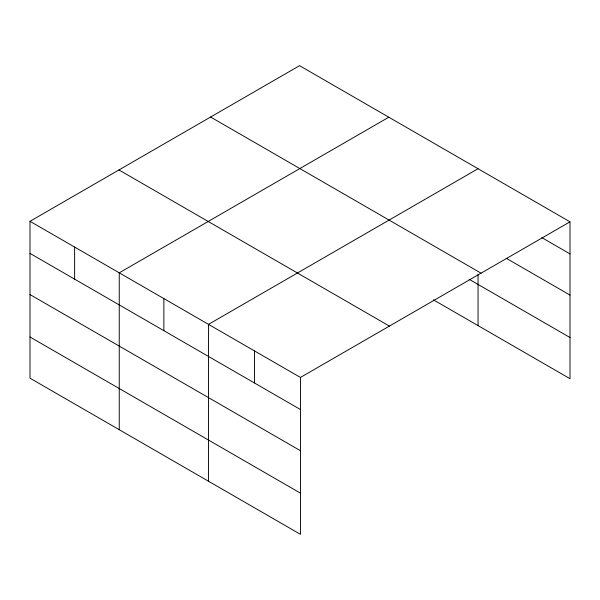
<?xml version="1.0" encoding="UTF-8"?>
<svg xmlns="http://www.w3.org/2000/svg" width="600" height="600" viewBox="0 0 600 600"><rect width="100%" height="100%" fill="white"/><g stroke="black" fill="none" stroke-linecap="round" stroke-linejoin="round"><path stroke-width="0.9" d="M30 221.303L300.442 377.445L300.442 534.322L30 378.18L30 221.303L299.558 65.677L570 221.82L570 378.697L433.425 299.843M388.8 117.203L119.25 272.827L119.25 429.713M478.05 168.727L208.493 324.36L208.493 481.237M300.442 377.445L570 221.82M541.77 237.6L570 253.897M506.28 258.293L570 295.08M210.6 117.038L481.05 273.173M469.125 279.27L570 337.515M118.95 169.95L389.4 326.085M30 253.388L300.442 409.53M30 294.57L300.442 450.713M30 336.998L300.442 493.14M478.05 274.282L478.05 325.605M254.468 350.903L254.468 382.987M163.868 298.59L163.868 330.675M74.625 247.065L74.625 279.15"/></g></svg>
